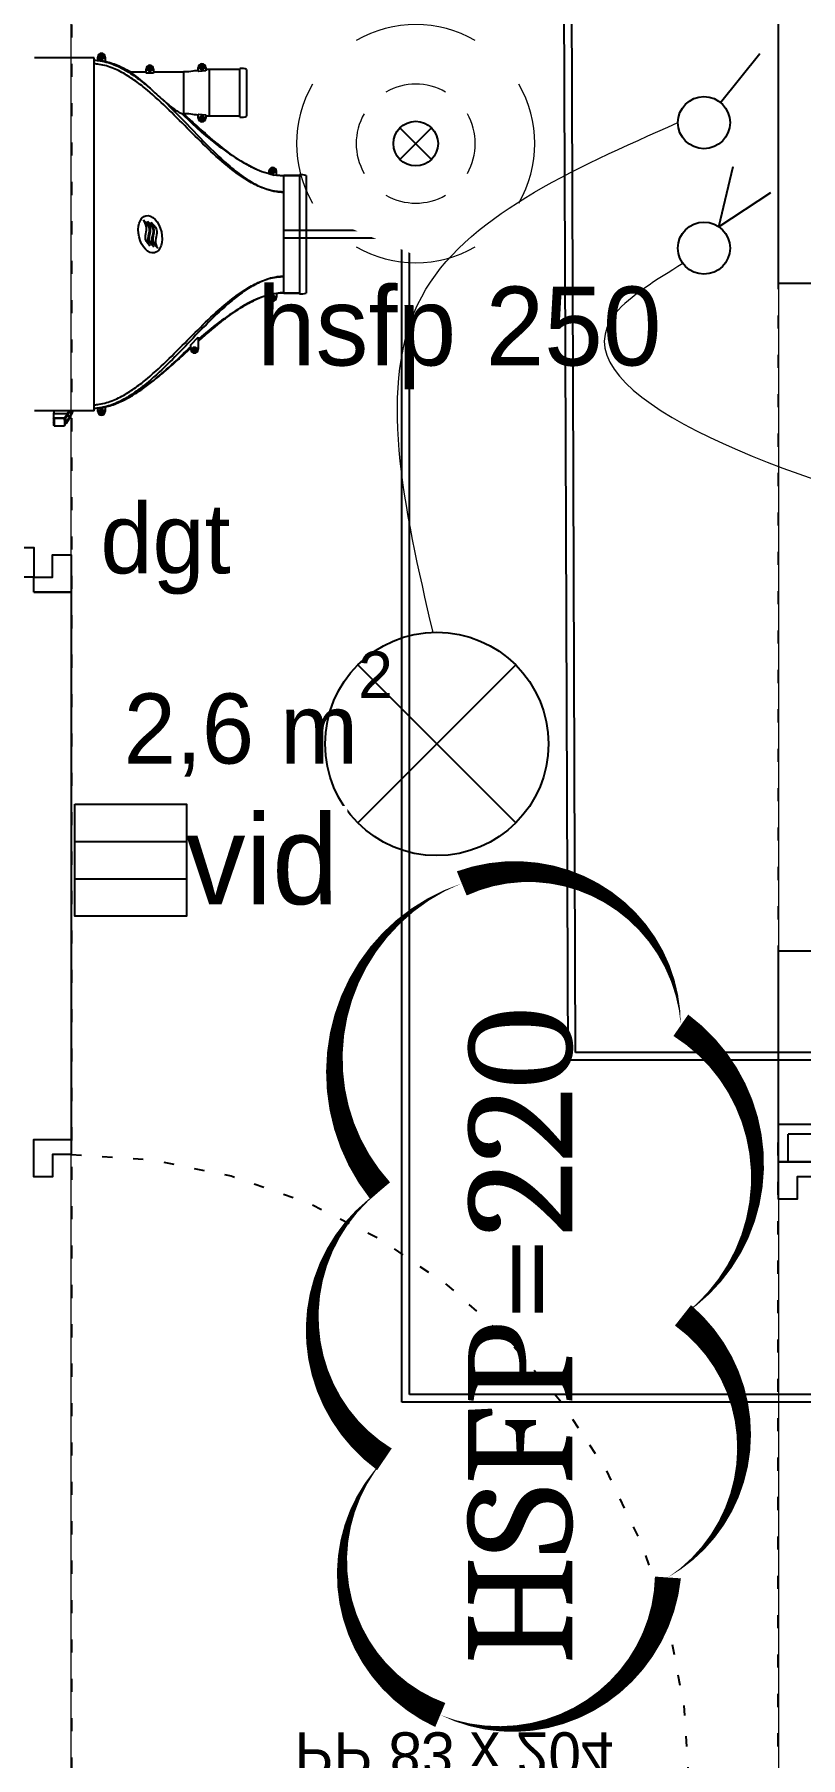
# Model space of a CAD drawing. Header units: centimetres. Extents: x 2648 to 12729, y 1890 to 6224.
# Drawn here: x 6485.9 to 6588.8, y 4310.4 to 4541.8 of the extents above; entities that cross this region are included whole.
import ezdxf

# ---------------------------------------------------------------- set-up
doc = ezdxf.new("R2010")
doc.units = ezdxf.units.CM
doc.linetypes.add('Style de ligne -18', pattern=[0.164042, 0.054681, -0.109361])
doc.linetypes.add('Style de ligne -5', pattern=[0.20828, 0.069425, -0.138855])
for name, color, linetype in [('B aménagement intérieur', 252, 'Continuous'), ('B Faux plafonds', 9, 'Continuous'), ('B Général', 252, 'Continuous'), ('C ANNOTATIONS-prestations', 252, 'Continuous'), ('C ANNOTATIONS-texte', 252, 'Continuous'), ('C ANNOTATIONS-texte surfaces', 252, 'Continuous'), ('D SURFACES-shab', 252, 'Continuous'), ('F REMPLISSAGE-vert clair', 252, 'Continuous'), ('F REMPLISSAGE-vert foncé', 252, 'Continuous'), ('prlm-MOD', 64, 'Continuous')]:
    doc.layers.add(name, color=color, linetype=linetype)
for name, color, linetype, lineweight in [('prlm-CHAUFF', 4, 'Continuous', 25), ('prlm-ELEC-CFA', 1, 'Continuous', 25), ('prlm-ELEC-CFO', 10, 'Continuous', 25), ('prlm-ELEC-SSI', 6, 'Continuous', 25)]:
    doc.layers.add(name, color=color, linetype=linetype, lineweight=lineweight)
doc.styles.add('Eurostile', font='Eurosti.TTF')
doc.styles.add('prlm-elec-cfa', font='comic.ttf', dxfattribs={"height": 12})
doc.styles.add('prlm-mod', font='cambriaz.ttf', dxfattribs={"height": 18})

# ---------------------------------------------------------------- blocks, each defined once
blk = doc.blocks.new('xi.FUM')
at = {"color": 0}
blk.add_wipeout([(-10.61, -10.61), (-15, 0), (-10.61, 10.61), (0, 15), (10.61, 10.61), (15, 0), (10.61, -10.61), (0, -15)], dxfattribs=at).dxf.layer = 'prlm-ELEC-SSI'
at = {"layer": 'prlm-ELEC-SSI', "color": 0}
for points in [[(-2.12, 2.12), (2.12, -2.12)], [(2.12, 2.12), (-2.12, -2.12)]]:
    blk.add_lwpolyline(points, dxfattribs=at)
blk.add_circle((0, 0), 3, dxfattribs=at)
at = {"layer": 'prlm-ELEC-SSI', "color": 0, "lineweight": 13}
for radius, start, end in [(16, 60, 120), (16, 150, 210), (8, 60, 120), (16, 330, 30), (8, 150, 210), (8, 330, 30), (8, 240, 300), (16, 240, 300)]:
    blk.add_arc((0, 0), radius, start, end, dxfattribs=at)
blk = doc.blocks.new('xi.PTCE')
at = {"layer": 'prlm-ELEC-CFO', "color": 0}
for points in [[(-10.61, 10.61), (10.61, -10.61)], [(10.61, 10.61), (-10.61, -10.61)]]:
    blk.add_lwpolyline(points, dxfattribs=at)
at = {"layer": 'prlm-ELEC-CFO', "color": 0, "linetype": 'ByBlock'}
blk.add_circle((0, 0), 15, dxfattribs=at)
blk = doc.blocks.new('xi.VID')
at = {"layer": 'prlm-ELEC-CFA', "color": 0, "linetype": 'ByBlock', "lineweight": -2, "flags": 128}
blk.add_lwpolyline([(-7.5, 7.5), (7.5, 7.5), (7.5, -7.5), (-7.5, -7.5)], close=True, dxfattribs=at)
at = {"layer": 'prlm-ELEC-CFA', "color": 0}
for points in [[(-7.5, 2.5), (7.5, 2.5)], [(-7.5, -2.5), (7.5, -2.5)]]:
    blk.add_lwpolyline(points, dxfattribs=at)
blk = doc.blocks.new('xi.VV')
at = {"layer": 'prlm-ELEC-CFO', "color": 0}
blk.add_lwpolyline([(6.95, 3.42), (0.01, -1.13), (1.91, 6.95)], dxfattribs=at)
blk.add_circle((-2, -4), 3.5, dxfattribs=at)
blk = doc.blocks.new('xi.SA')
at = {"layer": 'prlm-ELEC-CFO', "color": 0}
blk.add_lwpolyline([(0.2, -1.28), (5.5, 5.28)], dxfattribs=at)
blk.add_circle((-2, -4), 3.5, dxfattribs=at)
blk = doc.blocks.new('A 80.PP 80')
at = {"layer": 'B Général', "flags": 128}
blk.add_lwpolyline([(-43, 2.5), (-43, 85.5), (-39, 85.5), (-39, 2.5)], close=True, dxfattribs=at)
at = {"layer": 'B Général', "linetype": 'Style de ligne -18', "ltscale": 25.4, "flags": 128}
blk.add_lwpolyline([(46, 2.5), (45.27, 13.33), (43.1, 23.98), (39.53, 34.26), (34.61, 44), (28.44, 53.03), (21.1, 61.19), (12.74, 68.35), (3.5, 74.38), (-6.47, 79.18), (-17, 82.67), (-27.91, 84.79), (-39, 85.5)], dxfattribs=at)
at = {"layer": 'B Général', "linetype": 'Continuous', "flags": 128}
for points in [[(-45, 2.5), (-43, 2.5), (-43, 0), (-40, 0), (-40, -2.5), (-45, -2.5)], [(48, 2.5), (46, 2.5), (46, 0), (43, 0), (43, -2.5), (48, -2.5), (48, -2.5), (48, -2.5), (48, 1.79), (48, 1.79)]]:
    blk.add_lwpolyline(points, close=True, dxfattribs=at)
at = {"layer": 'C ANNOTATIONS-prestations', "insert": (-37.5, 32.5), "char_height": 5.8825, "attachment_point": 1, "rotation": 90, "line_spacing_factor": 0.894142, "style": 'Eurostile'}
blk.add_mtext('PP 83 x 204', dxfattribs=at)

msp = doc.modelspace()

# ---------------------------------------------------------------- linework, layer by layer
at = {"layer": 'B aménagement intérieur', "linetype": 'Continuous'}
for p, q in [((6585.811, 4508.387), (6585.811, 4574.889)), ((6585.811, 4508.387), (6585.811, 4574.889)), ((6585.811, 4508.387), (6786.671, 4508.387)), ((6585.811, 4508.387), (6786.671, 4508.387)), ((6627.811, 4395.387), (6585.811, 4395.387))]:
    msp.add_line(p, q, dxfattribs=at)
at = {"layer": 'B Faux plafonds', "linetype": 'Style de ligne -5', "ltscale": 25.4, "flags": 128}
msp.add_lwpolyline([(6490.888, 4574.889), (6490.852, 4300.389), (6585.775, 4300.389), (6585.788, 4395.387), (6585.811, 4395.387), (6585.811, 4508.387), (6585.803, 4508.387), (6585.811, 4574.889)], close=True, dxfattribs=at)
at = {"layer": 'B Général', "linetype": 'Continuous'}
for p, q in [((6485.811, 4466.889), (6490.811, 4466.889)), ((6490.811, 4466.889), (6490.811, 4393.389)), ((6490.811, 4466.889), (6490.811, 4393.389)), ((6585.811, 4395.387), (6585.811, 4418.738)), ((6585.811, 4395.387), (6585.811, 4418.738)), ((6585.811, 4418.738), (6697.811, 4418.738)), ((6585.811, 4418.738), (6697.811, 4418.738)), ((6585.811, 4390.387), (6585.811, 4395.387)), ((6485.811, 4393.389), (6490.811, 4393.389)), ((6590.811, 4390.387), (6585.811, 4390.387))]:
    msp.add_line(p, q, dxfattribs=at)
at = {"layer": 'D SURFACES-shab', "lineweight": 18, "flags": 128}
msp.add_lwpolyline([(6585.811, 4300.389), (6503.888, 4300.389), (6490.811, 4300.389), (6490.811, 4574.889), (6585.811, 4574.889)], close=True, dxfattribs=at)
at = {"layer": 'F REMPLISSAGE-vert clair'}
for p in [(6587.111, 4390.387), (6786.685, 4394.087)]:
    msp.add_line(p, (6587.111, 4394.087), dxfattribs=at)
at = {"layer": 'F REMPLISSAGE-vert foncé', "linetype": 'Continuous'}
for p in [(6585.811, 4390.387), (6786.685, 4395.387)]:
    msp.add_line(p, (6585.811, 4395.387), dxfattribs=at)
at = {"layer": 'F REMPLISSAGE-vert foncé'}
for p in [(6587.111, 4390.387), (6786.685, 4394.087)]:
    msp.add_line(p, (6587.111, 4394.087), dxfattribs=at)
at = {"layer": 'prlm-CHAUFF', "ltscale": 50}
for p, q in [((6557.567, 4404.045), (6557.044, 4546.387)), ((6558.563, 4405.045), (6558.044, 4546.391)), ((6493.888, 4538.65), (6485.888, 4538.65)), ((6493.888, 4491.25), (6493.888, 4538.65)), ((6494.305, 4538.312), (6494.388, 4538.307)), ((6494.388, 4538.307), (6494.388, 4538.75)), ((6494.732, 4538.7), (6494.732, 4538.8)), ((6494.732, 4538.8), (6494.838, 4538.8)), ((6494.838, 4538.7), (6494.732, 4538.7)), ((6494.838, 4538.906), (6494.938, 4538.906)), ((6494.838, 4538.8), (6494.838, 4538.906)), ((6494.838, 4538.593), (6494.838, 4538.7)), ((6494.938, 4538.593), (6494.838, 4538.593)), ((6494.938, 4538.906), (6494.938, 4538.8)), ((6494.938, 4538.8), (6495.044, 4538.8)), ((6495.044, 4538.7), (6494.938, 4538.7)), ((6494.938, 4538.7), (6494.938, 4538.593)), ((6495.044, 4538.8), (6495.044, 4538.7)), ((6495.388, 4538.75), (6495.388, 4538.137)), ((6498.766, 4536.75), (6500.888, 4536.75)), ((6498.766, 4536.75), (6500.888, 4536.75)), ((6500.888, 4536.6), (6500.888, 4537.15)), ((6501.888, 4536.6), (6500.888, 4536.6)), ((6501.232, 4537.2), (6501.338, 4537.2)), ((6501.232, 4537.1), (6501.232, 4537.2)), ((6501.338, 4537.1), (6501.232, 4537.1)), ((6501.338, 4537.306), (6501.438, 4537.306)), ((6501.338, 4537.2), (6501.338, 4537.306)), ((6501.338, 4536.993), (6501.338, 4537.1)), ((6501.438, 4536.993), (6501.338, 4536.993)), ((6501.438, 4537.306), (6501.438, 4537.2)), ((6501.438, 4537.2), (6501.544, 4537.2)), ((6501.544, 4537.1), (6501.438, 4537.1)), ((6501.438, 4537.1), (6501.438, 4536.993)), ((6501.544, 4537.2), (6501.544, 4537.1)), ((6501.888, 4537.15), (6501.888, 4536.6)), ((6501.888, 4536.75), (6505.888, 4536.75)), ((6501.888, 4536.75), (6505.888, 4536.75)), ((6505.888, 4536.75), (6505.888, 4531.15)), ((6507.888, 4536.8), (6507.888, 4537.35)), ((6507.943, 4536.8), (6507.888, 4536.8)), ((6508.888, 4536.916), (6507.943, 4536.8)), ((6508.232, 4537.3), (6508.232, 4537.4)), ((6508.232, 4537.4), (6508.338, 4537.4)), ((6508.338, 4537.3), (6508.232, 4537.3)), ((6508.338, 4537.506), (6508.438, 4537.506)), ((6508.338, 4537.4), (6508.338, 4537.506)), ((6508.338, 4537.193), (6508.338, 4537.3)), ((6508.438, 4537.193), (6508.338, 4537.193)), ((6508.438, 4537.506), (6508.438, 4537.4)), ((6508.438, 4537.4), (6508.544, 4537.4)), ((6508.438, 4537.3), (6508.438, 4537.193)), ((6508.544, 4537.3), (6508.438, 4537.3)), ((6508.544, 4537.4), (6508.544, 4537.3)), ((6508.888, 4537.35), (6508.888, 4536.916)), ((6509.388, 4530.8), (6509.388, 4537.1)), ((6513.488, 4537.1), (6509.388, 4537.1)), ((6513.488, 4537.1), (6509.388, 4537.1)), ((6513.488, 4530.7), (6513.488, 4537.2)), ((6514.388, 4537.1), (6514.388, 4530.8)), ((6505.731, 4531.15), (6505.888, 4531.15)), ((6505.731, 4531.15), (6507.888, 4529.08)), ((6507.888, 4529.08), (6505.731, 4531.15)), ((6505.731, 4531.15), (6505.888, 4531.15)), ((6507.888, 4531.1), (6507.943, 4531.1)), ((6507.888, 4530.55), (6507.888, 4531.1)), ((6507.943, 4531.1), (6508.888, 4530.983)), ((6508.232, 4530.5), (6508.232, 4530.6)), ((6508.232, 4530.6), (6508.338, 4530.6)), ((6508.338, 4530.5), (6508.232, 4530.5)), ((6508.338, 4530.706), (6508.438, 4530.706)), ((6508.338, 4530.6), (6508.338, 4530.706)), ((6508.338, 4530.393), (6508.338, 4530.5)), ((6508.438, 4530.393), (6508.338, 4530.393)), ((6508.438, 4530.706), (6508.438, 4530.6)), ((6508.438, 4530.6), (6508.544, 4530.6)), ((6508.544, 4530.5), (6508.438, 4530.5)), ((6508.438, 4530.5), (6508.438, 4530.393)), ((6508.544, 4530.6), (6508.544, 4530.5)), ((6508.888, 4530.983), (6508.888, 4530.55)), ((6513.488, 4530.8), (6509.388, 4530.8)), ((6513.488, 4530.8), (6509.388, 4530.8)), ((6514.367, 4524.355), (6514.367, 4524.355)), ((6517.388, 4523.408), (6517.388, 4523.108)), ((6517.388, 4523.108), (6518.068, 4522.904)), ((6517.732, 4523.358), (6517.732, 4523.458)), ((6517.732, 4523.458), (6517.838, 4523.458)), ((6517.838, 4523.358), (6517.732, 4523.358)), ((6517.838, 4523.564), (6517.938, 4523.564)), ((6517.838, 4523.458), (6517.838, 4523.564)), ((6517.838, 4523.251), (6517.838, 4523.358)), ((6517.938, 4523.251), (6517.838, 4523.251)), ((6517.938, 4523.564), (6517.938, 4523.458)), ((6517.938, 4523.458), (6518.044, 4523.458)), ((6517.938, 4523.358), (6517.938, 4523.251)), ((6518.044, 4523.358), (6517.938, 4523.358)), ((6518.044, 4523.458), (6518.044, 4523.358)), ((6518.388, 4522.854), (6518.068, 4522.904)), ((6518.388, 4522.854), (6518.388, 4523.408)), ((6536.254, 4515.45), (6519.388, 4515.45)), ((6536.254, 4359.115), (6536.254, 4515.45)), ((6535.254, 4514.45), (6519.388, 4514.45)), ((6535.254, 4358.115), (6535.254, 4514.45)), ((6514.367, 4505.544), (6514.367, 4505.569)), ((6514.907, 4505.832), (6514.907, 4505.863)), ((6517.388, 4506.792), (6518.068, 4506.996)), ((6517.388, 4506.492), (6517.388, 4506.792)), ((6517.732, 4506.442), (6517.732, 4506.542)), ((6517.732, 4506.542), (6517.838, 4506.542)), ((6517.838, 4506.442), (6517.732, 4506.442)), ((6517.838, 4506.648), (6517.938, 4506.648)), ((6517.838, 4506.542), (6517.838, 4506.648)), ((6517.838, 4506.335), (6517.838, 4506.442)), ((6517.938, 4506.335), (6517.838, 4506.335)), ((6517.938, 4506.648), (6517.938, 4506.542)), ((6517.938, 4506.542), (6518.044, 4506.542)), ((6517.938, 4506.442), (6517.938, 4506.335)), ((6518.044, 4506.442), (6517.938, 4506.442)), ((6518.044, 4506.542), (6518.044, 4506.442)), ((6518.068, 4506.996), (6518.388, 4507.045)), ((6518.388, 4507.045), (6518.388, 4506.492)), ((6521.488, 4507.05), (6519.388, 4507.05)), ((6519.388, 4507.05), (6521.488, 4507.05)), ((6506.888, 4500.123), (6507.888, 4501.125)), ((6507.888, 4501.125), (6507.888, 4499.509)), ((6506.888, 4499.509), (6506.888, 4500.123)), ((6507.232, 4499.459), (6507.232, 4499.559)), ((6507.232, 4499.559), (6507.338, 4499.559)), ((6507.338, 4499.459), (6507.232, 4499.459)), ((6507.338, 4499.665), (6507.438, 4499.665)), ((6507.338, 4499.559), (6507.338, 4499.665)), ((6507.338, 4499.353), (6507.338, 4499.459)), ((6507.438, 4499.353), (6507.338, 4499.353)), ((6507.438, 4499.665), (6507.438, 4499.559)), ((6507.438, 4499.559), (6507.544, 4499.559)), ((6507.544, 4499.459), (6507.438, 4499.459)), ((6507.438, 4499.459), (6507.438, 4499.353)), ((6507.544, 4499.559), (6507.544, 4499.459)), ((6495.388, 4491.763), (6495.388, 4491.15)), ((6493.888, 4491.25), (6485.888, 4491.25)), ((6488.488, 4491.155), (6488.398, 4491.065)), ((6488.398, 4491.065), (6488.488, 4490.975)), ((6488.488, 4490.912), (6488.398, 4490.822)), ((6488.398, 4490.822), (6488.488, 4490.732)), ((6488.452, 4490.768), (6488.398, 4490.715)), ((6488.398, 4490.715), (6488.464, 4490.649)), ((6488.488, 4490.673), (6488.398, 4490.583)), ((6488.398, 4490.583), (6488.488, 4490.493)), ((6488.456, 4490.525), (6488.398, 4490.467)), ((6488.398, 4490.467), (6488.472, 4490.394)), ((6488.488, 4490.41), (6488.398, 4490.32)), ((6488.398, 4490.32), (6488.488, 4490.23)), ((6488.468, 4490.251), (6488.398, 4490.181)), ((6488.488, 4490.223), (6488.398, 4490.133)), ((6488.398, 4490.181), (6488.422, 4490.157)), ((6488.398, 4490.133), (6488.488, 4490.043)), ((6488.481, 4490.05), (6488.398, 4489.967)), ((6488.398, 4489.967), (6488.488, 4489.877)), ((6488.432, 4489.933), (6488.398, 4489.898)), ((6488.398, 4489.898), (6488.437, 4489.86)), ((6488.471, 4489.894), (6488.398, 4489.821)), ((6488.398, 4489.821), (6488.488, 4489.731)), ((6488.461, 4489.759), (6488.398, 4489.696)), ((6488.398, 4489.696), (6488.488, 4489.606)), ((6488.416, 4489.678), (6488.398, 4489.66)), ((6488.398, 4489.66), (6488.433, 4489.625)), ((6488.451, 4489.643), (6488.398, 4489.59)), ((6488.398, 4489.59), (6488.488, 4489.5)), ((6488.441, 4489.548), (6488.398, 4489.505)), ((6488.398, 4489.505), (6488.488, 4489.415)), ((6488.43, 4489.473), (6488.398, 4489.44)), ((6488.398, 4489.44), (6488.488, 4489.35)), ((6488.42, 4489.419), (6488.398, 4489.397)), ((6488.398, 4489.397), (6488.488, 4489.307)), ((6488.454, 4491.25), (6488.488, 4491.215)), ((6488.488, 4491.25), (6488.488, 4490.887)), ((6488.488, 4490.887), (6490.304, 4490.887)), ((6488.488, 4490.313), (6488.488, 4490.887)), ((6488.488, 4490.313), (6488.49, 4490.311)), ((6488.488, 4489.287), (6488.488, 4490.313)), ((6488.49, 4490.311), (6489.929, 4490.311)), ((6488.538, 4490.234), (6488.49, 4490.311)), ((6488.538, 4490.234), (6488.538, 4489.242)), ((6489.902, 4490.234), (6488.538, 4490.234)), ((6489.929, 4490.311), (6489.902, 4490.234)), ((6489.929, 4490.311), (6490.304, 4490.887)), ((6490.13, 4490.413), (6490.349, 4490.751)), ((6490.349, 4489.893), (6490.13, 4489.555)), ((6490.14, 4489.941), (6490.323, 4489.941)), ((6490.312, 4489.932), (6490.14, 4489.932)), ((6490.142, 4489.669), (6490.312, 4489.932)), ((6490.678, 4490.541), (6490.213, 4490.541)), ((6490.248, 4490.596), (6490.743, 4490.596)), ((6490.304, 4490.887), (6490.55, 4491.25)), ((6490.312, 4489.932), (6490.323, 4489.941)), ((6490.349, 4489.893), (6490.312, 4489.932)), ((6490.323, 4489.941), (6490.678, 4490.541)), ((6490.36, 4489.91), (6490.323, 4489.941)), ((6490.349, 4490.751), (6490.36, 4490.767)), ((6490.36, 4489.91), (6490.349, 4489.893)), ((6490.36, 4490.767), (6490.695, 4491.25)), ((6490.717, 4490.516), (6490.36, 4489.91)), ((6490.678, 4490.541), (6490.717, 4490.516)), ((6490.742, 4490.596), (6490.739, 4490.594)), ((6490.742, 4490.596), (6490.781, 4490.619)), ((6494.305, 4491.588), (6494.388, 4491.592)), ((6494.388, 4491.15), (6494.388, 4491.593)), ((6494.732, 4491.1), (6494.732, 4491.2)), ((6494.732, 4491.2), (6494.838, 4491.2)), ((6494.838, 4491.1), (6494.732, 4491.1)), ((6494.838, 4491.306), (6494.938, 4491.306)), ((6494.838, 4491.2), (6494.838, 4491.306)), ((6494.838, 4490.993), (6494.838, 4491.1)), ((6494.938, 4490.993), (6494.838, 4490.993)), ((6494.938, 4491.306), (6494.938, 4491.2)), ((6494.938, 4491.2), (6495.044, 4491.2)), ((6495.044, 4491.1), (6494.938, 4491.1)), ((6494.938, 4491.1), (6494.938, 4490.993)), ((6495.044, 4491.2), (6495.044, 4491.1)), ((6488.49, 4489.285), (6488.488, 4489.287)), ((6488.538, 4489.242), (6488.49, 4489.285)), ((6488.538, 4489.242), (6489.902, 4489.242)), ((6646.07, 4404.045), (6557.567, 4404.045)), ((6646.07, 4405.045), (6558.563, 4405.045)), ((6673.334, 4358.115), (6535.254, 4358.115)), ((6672.334, 4359.115), (6536.254, 4359.115))]:
    msp.add_line(p, q, dxfattribs=at)
for centre, radius in [((6494.888, 4538.75), 0.3), ((6494.888, 4538.75), 0.25), ((6501.388, 4537.15), 0.3), ((6501.388, 4537.15), 0.25), ((6508.388, 4537.35), 0.3), ((6508.388, 4537.35), 0.25), ((6508.388, 4530.55), 0.3), ((6508.388, 4530.55), 0.25), ((6517.888, 4523.408), 0.3), ((6517.888, 4523.408), 0.25), ((6517.888, 4506.492), 0.3), ((6517.888, 4506.492), 0.25), ((6507.388, 4499.509), 0.3), ((6507.388, 4499.509), 0.25), ((6494.888, 4491.15), 0.3), ((6494.888, 4491.15), 0.25)]:
    msp.add_circle(centre, radius, dxfattribs=at)
for centre, radius, start, end in [((6494.888, 4538.75), 0.5, 0, 180), ((6492.528, 4526.363), 12.115, 73.72632, 76.38523), ((6485.114, 4517.433), 23.654, 46.40993, 54.75012), ((6501.388, 4537.15), 0.5, 0, 180), ((6508.388, 4537.35), 0.5, 0, 180), ((6513.723, 4535.214), 2, 70.5755, 96.74412), ((6513.723, 4535.214), 2, 70.5755, 96.74412), ((6525.935, 4559.693), 35.103, 225.71113, 229.52651), ((6508.388, 4530.55), 0.5, 180, 0), ((6515.99, 4537.461), 11.657, 225.97007, 230.42447), ((6516.215, 4537.712), 11.994, 226.03261, 230.36189), ((6513.723, 4532.686), 2, 263.25588, 289.4245), ((6513.723, 4532.686), 2, 263.25588, 289.4245), ((6533.951, 4558.084), 39.002, 229.38871, 239.85996), ((6533.95, 4558.084), 39.001, 229.38866, 239.86009), ((6524.055, 4541.868), 20.014, 241.04826, 242.79827), ((6524.055, 4541.868), 20.014, 241.04819, 242.79819), ((6520.358, 4534.465), 11.739, 242.3321, 255.44097), ((6520.213, 4534.105), 11.354, 242.13741, 255.69294), ((6517.888, 4523.408), 0.5, 0, 180), ((6519.374, 4530.018), 7.169, 262.09231, 263.54484), ((6520.869, 4493.845), 13.428, 102.99541, 126.08235), ((6524.055, 4488.032), 20.014, 117.2018, 118.95181), ((6520.213, 4495.794), 11.354, 104.41062, 117.86258), ((6517.888, 4506.492), 0.5, 180, 0), ((6519.398, 4499.227), 7.822, 90.07356, 97.42371), ((6519.396, 4499.282), 7.768, 90.05773, 97.45436), ((6519.378, 4499.838), 7.248, 89.9215, 97.83817), ((6521.723, 4508.936), 2, 263.25588, 289.4245), ((6521.723, 4508.936), 2, 263.25587, 289.42451), ((6533.95, 4471.816), 39.001, 120.13992, 130.61135), ((6533.951, 4471.815), 39.002, 122.5506, 130.61129), ((6515.99, 4492.438), 11.657, 129.57553, 134.02992), ((6516.215, 4492.187), 11.994, 129.6381, 133.96738), ((6507.388, 4499.509), 0.5, 180, 0), ((6479.851, 4496.663), 12.5, 323.74938, 325.06371), ((6490.807, 4489.066), 0.836, 144.1326, 149.24253), ((6490.998, 4490.227), 0.448, 124.67133, 135.49816), ((6491.342, 4490.196), 0.703, 143.033, 152.93247), ((6479.851, 4496.663), 12.5, 331.31767, 331.5903), ((6478.656, 4497.309), 13.847, 331.91822, 334.05151), ((6479.005, 4497.187), 13.432, 332.11504, 333.76315), ((6494.888, 4491.15), 0.5, 180, 0)]:
    msp.add_arc(centre, radius, start, end, dxfattribs=at)
msp.add_ellipse((6501.436, 4514.95), major_axis=(0.574, -2.491), ratio=0.6007751, dxfattribs=at)
for points, knots in [([(6493.888, 4538.343), (6494.165, 4538.331), (6494.441, 4538.302), (6495.08, 4538.199), (6495.439, 4538.113), (6496.496, 4537.791), (6497.173, 4537.491), (6498.486, 4536.776), (6499.104, 4536.371), (6500.294, 4535.506), (6500.866, 4535.045), (6501.423, 4534.565)], [0.03316313, 0.03316313, 0.03316313, 0.03316313, 0.125, 0.125, 0.25, 0.25, 0.5, 0.5, 0.75, 0.75, 1, 1, 1, 1]), ([(6495.388, 4538.14), (6495.685, 4538.072), (6495.979, 4537.989), (6496.415, 4537.845), (6496.561, 4537.794), (6496.849, 4537.685), (6496.991, 4537.628), (6497.415, 4537.45), (6497.691, 4537.321), (6498.235, 4537.047), (6498.503, 4536.902), (6498.766, 4536.75)], [0, 0, 0, 0, 0.25, 0.25, 0.375, 0.375, 0.5, 0.5, 0.75, 0.75, 1, 1, 1, 1]), ([(6498.766, 4536.75), (6498.487, 4536.911), (6498.203, 4537.064), (6497.628, 4537.351), (6497.336, 4537.485), (6496.741, 4537.731), (6496.437, 4537.842), (6496.058, 4537.961), (6495.988, 4537.982), (6495.918, 4538.002)], [0, 0, 0, 0, 0.25, 0.25, 0.5, 0.5, 0.75, 0.75, 0.80624293, 0.80624293, 0.80624293, 0.80624293]), ([(6503.15, 4532.99), (6503.413, 4532.759), (6503.678, 4532.534), (6504.189, 4532.12), (6504.438, 4531.929), (6504.916, 4531.587), (6505.138, 4531.44), (6505.422, 4531.275), (6505.506, 4531.23), (6505.645, 4531.168), (6505.699, 4531.15), (6505.731, 4531.15)], [0, 0, 0, 0, 0.25, 0.25, 0.5, 0.5, 0.75, 0.75, 0.875, 0.875, 1, 1, 1, 1]), ([(6515.347, 4523.852), (6515.01, 4524.01), (6514.299, 4524.381), (6513.242, 4525.027), (6512.156, 4525.779), (6511.072, 4526.605), (6509.992, 4527.488), (6508.701, 4528.6), (6507.349, 4529.812), (6506.321, 4530.757), (6505.884, 4531.152)], [0.15680816, 0.15680816, 0.15680816, 0.15680816, 0.23054182, 0.31498735, 0.4025619, 0.49293853, 0.58568769, 0.68035512, 0.83177458, 0.95095777, 0.95095777, 0.95095777, 0.95095777]), ([(6500.516, 4516.886), (6501.234, 4516.163), (6501.329, 4515.788), (6501.288, 4515.399), (6501.223, 4514.787), (6500.82, 4514.141), (6501.396, 4513.406)], [0, 0, 0, 0, 0.3890747, 0.3890747, 0.3890747, 1, 1, 1, 1]), ([(6501.56, 4516.575), (6502.278, 4515.852), (6502.374, 4515.477), (6502.332, 4515.088), (6502.267, 4514.476), (6501.864, 4513.83), (6502.441, 4513.095)], [0, 0, 0, 0, 0.3890747, 0.3890747, 0.3890747, 1, 1, 1, 1]), ([(6507.887, 4500.566), (6508.246, 4500.889), (6509.029, 4501.585), (6510.242, 4502.624), (6511.425, 4503.573), (6512.506, 4504.369), (6513.477, 4505.022), (6514.412, 4505.579), (6515.034, 4505.9), (6515.324, 4506.037)], [0.57305924, 0.57305924, 0.57305924, 0.57305924, 0.626259, 0.6884084, 0.74897183, 0.79308272, 0.83589876, 0.87731985, 0.91237468, 0.91237468, 0.91237468, 0.91237468]), ([(6495.388, 4491.76), (6495.676, 4491.826), (6495.961, 4491.906), (6496.527, 4492.09), (6496.808, 4492.196), (6497.632, 4492.539), (6498.16, 4492.805), (6499.187, 4493.389), (6499.685, 4493.707), (6500.661, 4494.38), (6501.138, 4494.736), (6502.537, 4495.838), (6503.429, 4496.617), (6505.178, 4498.216), (6506.034, 4499.036), (6506.888, 4499.858)], [0, 0, 0, 0, 0.0625, 0.0625, 0.125, 0.125, 0.25, 0.25, 0.375, 0.375, 0.5, 0.5, 0.75, 0.75, 1, 1, 1, 1]), ([(6499.434, 4493.549), (6499.597, 4493.652), (6500.09, 4493.972), (6500.905, 4494.544), (6501.874, 4495.283), (6502.845, 4496.073), (6503.926, 4496.996), (6505.11, 4498.047), (6506.13, 4498.974), (6506.723, 4499.514), (6506.888, 4499.663)], [0.16942225, 0.16942225, 0.16942225, 0.16942225, 0.19060013, 0.2339285, 0.2787061, 0.32470189, 0.37164236, 0.43517089, 0.4991397, 0.52356497, 0.52356497, 0.52356497, 0.52356497]), ([(6489.902, 4489.242), (6489.93, 4489.262), (6489.952, 4489.298), (6489.981, 4489.402), (6489.988, 4489.47), (6489.988, 4489.595), (6489.986, 4489.642), (6489.979, 4489.741), (6489.974, 4489.794), (6489.952, 4489.965), (6489.93, 4490.093), (6489.902, 4490.234)], [0, 0, 0, 0, 0.25, 0.25, 0.5, 0.5, 0.625, 0.625, 0.75, 0.75, 1, 1, 1, 1]), ([(6490.09, 4490.301), (6490.09, 4490.303), (6490.089, 4490.306), (6490.089, 4490.311), (6490.089, 4490.317), (6490.09, 4490.323), (6490.092, 4490.33), (6490.094, 4490.338), (6490.096, 4490.345), (6490.1, 4490.358), (6490.107, 4490.374), (6490.118, 4490.395), (6490.126, 4490.407), (6490.13, 4490.413)], [0, 0, 0, 0, 0.0617893, 0.1223736, 0.1824406, 0.2426966, 0.303842, 0.3665485, 0.4314399, 0.4990804, 0.6683458, 0.8326458, 1, 1, 1, 1]), ([(6490.097, 4489.503), (6490.099, 4489.506), (6490.104, 4489.513), (6490.11, 4489.524), (6490.115, 4489.536), (6490.121, 4489.549), (6490.125, 4489.563), (6490.13, 4489.578), (6490.134, 4489.593), (6490.137, 4489.61), (6490.141, 4489.627), (6490.143, 4489.645), (6490.146, 4489.664), (6490.147, 4489.684), (6490.149, 4489.705), (6490.15, 4489.727), (6490.151, 4489.75), (6490.151, 4489.78), (6490.15, 4489.819), (6490.148, 4489.869), (6490.144, 4489.921), (6490.139, 4489.977), (6490.132, 4490.036), (6490.124, 4490.097), (6490.114, 4490.162), (6490.103, 4490.23), (6490.094, 4490.277), (6490.09, 4490.301)], [0.03047123, 0.03047123, 0.03047123, 0.03047123, 0.05994566, 0.08976821, 0.11950158, 0.14915412, 0.17873427, 0.20825051, 0.23771143, 0.26712563, 0.2965018, 0.32584868, 0.35517504, 0.38448971, 0.41380153, 0.4431194, 0.47245222, 0.50180892, 0.55686694, 0.61186302, 0.66685622, 0.72190523, 0.77706824, 0.83240282, 0.88796581, 0.94381319, 1, 1, 1, 1]), ([(6490.743, 4490.596), (6490.745, 4490.598), (6490.75, 4490.602), (6490.758, 4490.61), (6490.764, 4490.619), (6490.771, 4490.628), (6490.776, 4490.638), (6490.782, 4490.649), (6490.787, 4490.661), (6490.791, 4490.674), (6490.795, 4490.687), (6490.799, 4490.701), (6490.802, 4490.716), (6490.804, 4490.732), (6490.807, 4490.749), (6490.808, 4490.766), (6490.809, 4490.784), (6490.81, 4490.803), (6490.81, 4490.828), (6490.81, 4490.861), (6490.807, 4490.904), (6490.803, 4490.949), (6490.797, 4490.997), (6490.79, 4491.048), (6490.781, 4491.102), (6490.77, 4491.16), (6490.759, 4491.208), (6490.753, 4491.238), (6490.751, 4491.247)], [0, 0, 0, 0, 0.03007729, 0.06005389, 0.0899314, 0.11971144, 0.14939564, 0.17898565, 0.20848313, 0.23788978, 0.26720728, 0.29643736, 0.32558172, 0.35464213, 0.38362033, 0.4125181, 0.44133724, 0.47007953, 0.4987468, 0.55325793, 0.60803682, 0.66309582, 0.71844711, 0.77410266, 0.83007424, 0.88637344, 0.94301163, 0.96771742, 0.96771742, 0.96771742, 0.96771742]), ([(6490.795, 4491.245), (6490.795, 4491.243), (6490.798, 4491.23), (6490.803, 4491.206), (6490.81, 4491.175), (6490.816, 4491.144), (6490.821, 4491.115), (6490.826, 4491.086), (6490.83, 4491.059), (6490.834, 4491.032), (6490.838, 4491.005), (6490.841, 4490.98), (6490.843, 4490.956), (6490.846, 4490.932), (6490.847, 4490.909), (6490.848, 4490.886), (6490.849, 4490.865), (6490.849, 4490.838), (6490.849, 4490.807), (6490.846, 4490.773), (6490.842, 4490.743), (6490.836, 4490.715), (6490.828, 4490.69), (6490.819, 4490.667), (6490.808, 4490.648), (6490.796, 4490.631), (6490.786, 4490.623), (6490.781, 4490.619)], [0.053874, 0.053874, 0.053874, 0.053874, 0.06071041, 0.09076432, 0.12064021, 0.1503557, 0.17992874, 0.20937763, 0.238721, 0.26797777, 0.29716716, 0.32630864, 0.35542192, 0.38452691, 0.4136437, 0.44279256, 0.47199386, 0.50126807, 0.55623267, 0.61100343, 0.66571537, 0.72050165, 0.7754929, 0.83081662, 0.88659665, 0.94295271, 1, 1, 1, 1]), ([(6490.844, 4490.713), (6490.845, 4490.716), (6490.849, 4490.723), (6490.854, 4490.734), (6490.858, 4490.746), (6490.862, 4490.76), (6490.866, 4490.773), (6490.869, 4490.788), (6490.871, 4490.804), (6490.874, 4490.82), (6490.875, 4490.837), (6490.876, 4490.855), (6490.877, 4490.874), (6490.877, 4490.899), (6490.877, 4490.932), (6490.874, 4490.973), (6490.87, 4491.017), (6490.865, 4491.063), (6490.857, 4491.113), (6490.848, 4491.165), (6490.84, 4491.21), (6490.834, 4491.239), (6490.832, 4491.248)], [0.10594021, 0.10594021, 0.10594021, 0.10594021, 0.13595044, 0.16948681, 0.20288603, 0.23617044, 0.26936273, 0.30248592, 0.33556328, 0.36861838, 0.40167498, 0.43475703, 0.46788866, 0.5010941, 0.56297805, 0.62469258, 0.68639421, 0.74823739, 0.81037369, 0.87295114, 0.93611354, 0.96545219, 0.96545219, 0.96545219, 0.96545219])]:
    msp.add_open_spline(points, degree=3, knots=knots, dxfattribs=at)
for points in [[(6495.388, 4538.137), (6495.058, 4538.213), (6494.725, 4538.271), (6494.388, 4538.307)], [(6507.888, 4536.962), (6507.222, 4536.864), (6506.555, 4536.75), (6505.888, 4536.75)], [(6507.888, 4536.962), (6507.222, 4536.864), (6506.555, 4536.75), (6505.888, 4536.75)], [(6509.388, 4537.1), (6509.221, 4537.1), (6509.055, 4537.093), (6508.888, 4537.08)], [(6509.388, 4537.1), (6509.221, 4537.1), (6509.055, 4537.093), (6508.888, 4537.08)], [(6507.888, 4530.938), (6507.222, 4531.036), (6506.555, 4531.15), (6505.888, 4531.15)], [(6507.888, 4530.938), (6507.222, 4531.036), (6506.555, 4531.15), (6505.888, 4531.15)], [(6509.388, 4530.8), (6509.221, 4530.8), (6509.055, 4530.807), (6508.888, 4530.819)], [(6509.388, 4530.8), (6509.221, 4530.8), (6509.055, 4530.807), (6508.888, 4530.819)], [(6501.396, 4513.406), (6500.459, 4514.23), (6500.866, 4514.88), (6500.931, 4515.495)], [(6500.931, 4515.495), (6500.973, 4515.888), (6500.876, 4516.267), (6500.516, 4516.886)], [(6501.93, 4513.251), (6500.993, 4514.075), (6501.399, 4514.724), (6501.465, 4515.339)], [(6501.049, 4516.731), (6501.767, 4516.008), (6501.863, 4515.633), (6501.821, 4515.243)], [(6501.465, 4515.339), (6501.506, 4515.732), (6501.409, 4516.111), (6501.049, 4516.731)], [(6501.821, 4515.243), (6501.756, 4514.631), (6501.353, 4513.985), (6501.93, 4513.251)], [(6502.441, 4513.095), (6501.504, 4513.919), (6501.91, 4514.569), (6501.976, 4515.184)], [(6501.976, 4515.184), (6502.018, 4515.577), (6501.92, 4515.955), (6501.56, 4516.575)], [(6494.388, 4491.593), (6494.725, 4491.629), (6495.058, 4491.686), (6495.388, 4491.763)]]:
    msp.add_open_spline(points, degree=3, dxfattribs=at)
at = {"layer": 'prlm-ELEC-CFO', "lineweight": 13}
msp.add_spline([(6572.991, 4511.022), (6563.972, 4504.398), (6606.419, 4477.266), (6734.869, 4436.068), (6750.572, 4412.527), (6772.522, 4406.902)], degree=3, dxfattribs=at)

# ---------------------------------------------------------------- block references
at = {"layer": 'B aménagement intérieur'}
for p, rotation in [((6488.311, 4511.889), 90), ((6588.311, 4345.387), 270)]:
    msp.add_blockref('A 80.PP 80', p, dxfattribs=dict(at, rotation=rotation))
at = {"layer": 'B aménagement intérieur', "xscale": -1, "rotation": 270}
msp.add_blockref('A 80.PP 80', (6488.311, 4345.389), dxfattribs=at)
at = {"layer": 'prlm-ELEC-CFO'}
for name, p in [('xi.SA', (6577.811, 4533.95)), ('xi.VV', (6577.811, 4517.094)), ('xi.PTCE', (6539.925, 4446.508))]:
    msp.add_blockref(name, p, dxfattribs=at)

# ---------------------------------------------------------------- texts
at = {"layer": 'C ANNOTATIONS-prestations', "insert": (6515.782, 4494.142), "char_height": 10.5885, "width": 67.84968, "attachment_point": 7, "line_spacing_factor": 0.894142, "style": 'Eurostile'}
msp.add_mtext('hsfp 250', dxfattribs=at)
at = {"layer": 'C ANNOTATIONS-texte', "insert": (6503.489, 4466.574), "char_height": 9.412, "attachment_point": 8, "line_spacing_factor": 0.894142, "style": 'Eurostile'}
msp.add_mtext('dgt', dxfattribs=at)
at = {"layer": 'C ANNOTATIONS-texte surfaces', "insert": (6515.957, 4458.931), "char_height": 9.412, "attachment_point": 2, "line_spacing_factor": 0.894142, "style": 'Eurostile'}
msp.add_mtext('2,6 m{\\H0.6667x;\\S2^ ;}', dxfattribs=at)
at = {"layer": 'prlm-MOD', "insert": (6544.117, 4322.858), "char_height": 14, "width": 1.3263, "attachment_point": 1, "rotation": 90, "style": 'prlm-mod'}
msp.add_mtext('HSFP=220', dxfattribs=at)

# ---------------------------------------------------------------- next in the draw order: block references
at = {"layer": 'prlm-ELEC-SSI'}
msp.add_blockref('xi.FUM', (6537.101, 4527.132), dxfattribs=at)

# ---------------------------------------------------------------- next in the draw order: texts
at = {"layer": 'prlm-ELEC-CFA', "lineweight": 20, "insert": (6516.475, 4430.896), "char_height": 12, "attachment_point": 5, "line_spacing_factor": 0.8, "style": 'prlm-elec-cfa', "bg_fill": 3, "box_fill_scale": 1.1, "bg_fill_color": 256, "bg_fill_transparency": 0}
msp.add_mtext('vid', dxfattribs=at)

# ---------------------------------------------------------------- next in the draw order: linework, layer by layer
at = {"layer": 'prlm-CHAUFF', "ltscale": 50}
for p, q in [((6519.388, 4520.621), (6519.388, 4522.85)), ((6521.488, 4522.85), (6519.388, 4522.85)), ((6519.388, 4522.85), (6521.488, 4522.85)), ((6521.488, 4522.95), (6521.488, 4506.95)), ((6522.388, 4522.85), (6522.388, 4507.05)), ((6519.388, 4509.279), (6519.388, 4520.621)), ((6519.388, 4507.05), (6519.388, 4509.279))]:
    msp.add_line(p, q, dxfattribs=at)
for centre, radius, start, end in [((6519.398, 4530.672), 7.822, 262.57629, 269.92645), ((6519.396, 4530.618), 7.768, 262.54564, 269.94227), ((6519.374, 4530.018), 7.169, 263.90527, 270.11567), ((6521.723, 4520.964), 2, 70.5755, 96.74412), ((6521.723, 4520.964), 2, 70.57549, 96.74413)]:
    msp.add_arc(centre, radius, start, end, dxfattribs=at)
for points, knots in [([(6519.388, 4520.621), (6519.218, 4520.622), (6519.048, 4520.627), (6518.709, 4520.652), (6518.54, 4520.671), (6518.036, 4520.745), (6517.704, 4520.817), (6517.05, 4520.999), (6516.73, 4521.109), (6516.1, 4521.359), (6515.79, 4521.5), (6514.889, 4521.952), (6514.321, 4522.294), (6513.226, 4523.026), (6512.699, 4523.418), (6511.158, 4524.641), (6510.184, 4525.521), (6508.279, 4527.333), (6507.348, 4528.266), (6505.489, 4530.135), (6504.561, 4531.072), (6502.661, 4532.899), (6501.692, 4533.789), (6500.163, 4535.027), (6499.64, 4535.424), (6498.825, 4535.981), (6498.548, 4536.16), (6497.982, 4536.502), (6497.691, 4536.666), (6496.802, 4537.122), (6496.193, 4537.376), (6495.245, 4537.649), (6494.922, 4537.722), (6494.361, 4537.808), (6494.125, 4537.832), (6493.888, 4537.843)], [0, 0, 0, 0, 0.015625, 0.015625, 0.03125, 0.03125, 0.0625, 0.0625, 0.09375, 0.09375, 0.125, 0.125, 0.1875, 0.1875, 0.25, 0.25, 0.375, 0.375, 0.5, 0.5, 0.625, 0.625, 0.75, 0.75, 0.8125, 0.8125, 0.84375, 0.84375, 0.875, 0.875, 0.9375, 0.9375, 0.96875, 0.96875, 0.99071887, 0.99071887, 0.99071887, 0.99071887]), ([(6503.15, 4532.99), (6504.396, 4531.795), (6505.593, 4530.544), (6507.988, 4528.048), (6509.185, 4526.8), (6511.059, 4525.018), (6511.696, 4524.439), (6513.021, 4523.338), (6513.706, 4522.815), (6514.8, 4522.105), (6515.176, 4521.882), (6515.958, 4521.471), (6516.365, 4521.284), (6517.196, 4520.971), (6517.625, 4520.843), (6518.28, 4520.712), (6518.501, 4520.678), (6518.833, 4520.644), (6518.945, 4520.635), (6519.167, 4520.624), (6519.278, 4520.622), (6519.388, 4520.621)], [0, 0, 0, 0, 0.25, 0.25, 0.5, 0.5, 0.625, 0.625, 0.75, 0.75, 0.8125, 0.8125, 0.875, 0.875, 0.9375, 0.9375, 0.96875, 0.96875, 0.984375, 0.984375, 1, 1, 1, 1]), ([(6519.388, 4509.279), (6519.216, 4509.277), (6519.045, 4509.272), (6518.702, 4509.245), (6518.532, 4509.224), (6518.023, 4509.145), (6517.689, 4509.067), (6517.031, 4508.87), (6516.71, 4508.752), (6516.08, 4508.484), (6515.771, 4508.333), (6514.873, 4507.852), (6514.31, 4507.489), (6513.226, 4506.716), (6512.705, 4506.304), (6511.185, 4505.022), (6510.225, 4504.105), (6508.344, 4502.226), (6507.424, 4501.263), (6505.58, 4499.342), (6504.655, 4498.383), (6502.757, 4496.518), (6501.785, 4495.613), (6500.244, 4494.359), (6499.715, 4493.959), (6498.89, 4493.399), (6498.61, 4493.219), (6498.035, 4492.876), (6497.739, 4492.712), (6496.839, 4492.261), (6496.223, 4492.011), (6495.262, 4491.744), (6494.936, 4491.673), (6494.367, 4491.59), (6494.128, 4491.567), (6493.888, 4491.557)], [0, 0, 0, 0, 0.015625, 0.015625, 0.03125, 0.03125, 0.0625, 0.0625, 0.09375, 0.09375, 0.125, 0.125, 0.1875, 0.1875, 0.25, 0.25, 0.375, 0.375, 0.5, 0.5, 0.625, 0.625, 0.75, 0.75, 0.8125, 0.8125, 0.84375, 0.84375, 0.875, 0.875, 0.9375, 0.9375, 0.96875, 0.96875, 0.99080463, 0.99080463, 0.99080463, 0.99080463]), ([(6493.888, 4492.057), (6494.125, 4492.068), (6494.361, 4492.092), (6494.922, 4492.178), (6495.245, 4492.25), (6496.193, 4492.523), (6496.802, 4492.778), (6497.691, 4493.234), (6497.982, 4493.397), (6498.548, 4493.74), (6498.825, 4493.919), (6499.64, 4494.476), (6500.163, 4494.872), (6501.693, 4496.111), (6502.661, 4497.001), (6504.561, 4498.828), (6505.489, 4499.765), (6507.349, 4501.634), (6508.279, 4502.567), (6510.185, 4504.379), (6511.159, 4505.259), (6512.699, 4506.482), (6513.226, 4506.874), (6514.322, 4507.606), (6514.89, 4507.948), (6515.791, 4508.4), (6516.102, 4508.541), (6516.731, 4508.791), (6517.052, 4508.901), (6517.706, 4509.083), (6518.038, 4509.155), (6518.542, 4509.229), (6518.711, 4509.247), (6519.05, 4509.272), (6519.22, 4509.278), (6519.388, 4509.279)], [0.00928076, 0.00928076, 0.00928076, 0.00928076, 0.03125, 0.03125, 0.0625, 0.0625, 0.125, 0.125, 0.15625, 0.15625, 0.1875, 0.1875, 0.25, 0.25, 0.375, 0.375, 0.5, 0.5, 0.625, 0.625, 0.75, 0.75, 0.8125, 0.8125, 0.875, 0.875, 0.90625, 0.90625, 0.9375, 0.9375, 0.96875, 0.96875, 0.984375, 0.984375, 1, 1, 1, 1])]:
    msp.add_open_spline(points, degree=3, knots=knots, dxfattribs=at)
at = {"layer": 'prlm-ELEC-CFO', "lineweight": 13}
msp.add_spline([(6539.421, 4461.499), (6537.908, 4506.573), (6572.311, 4529.95)], degree=3, dxfattribs=at)
at = {"layer": 'prlm-MOD'}
msp.add_lwpolyline([(6532.316, 4386.506, 0, 3.5, 0.5205671), (6532.893, 4350.433, 0, 3.5, 0.5205671), (6532.893, 4350.433, 0, 3.5, 0.5205671), (6540.393, 4316.091, 0, 3.5, 0.5205671), (6540.393, 4316.091, 0, 3.5, 0.5205671), (6570.972, 4334.56, 0, 3.5, 0.5205671), (6570.972, 4334.56, 0, 3.5, 0.5205671), (6572.992, 4369.768, 0, 3.5, 0.5205671), (6572.992, 4369.768, 0, 3.5, 0.5205671), (6572.703, 4408.728, 0, 3.5, 0.5205671), (6572.703, 4408.728, 0, 3.5, 0.5205671), (6543.278, 4427.775, 0, 3.5, 0.5205671), (6543.278, 4427.775, 0, 3.5, 0.5205671)], format="xyseb", close=True, dxfattribs=at)

# ---------------------------------------------------------------- next in the draw order: block references
at = {"layer": 'prlm-ELEC-CFA'}
msp.add_blockref('xi.VID', (6498.811, 4430.896), dxfattribs=at)

doc.saveas('drawing.dxf')
